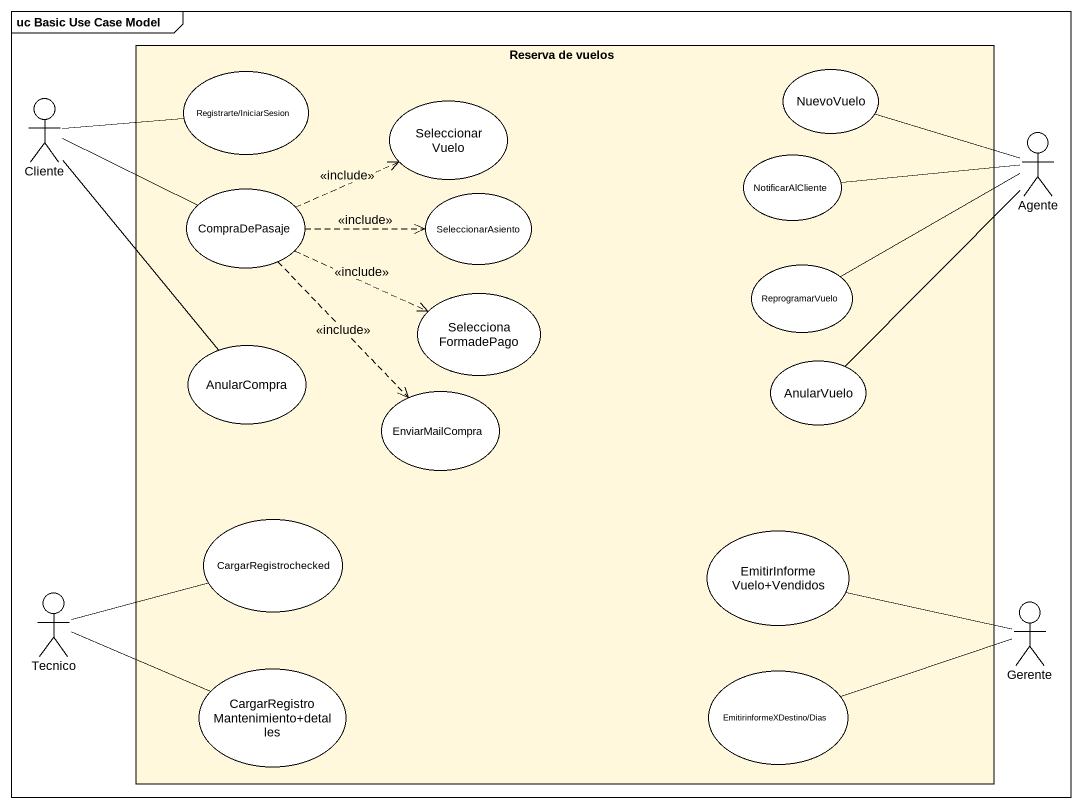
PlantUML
@startuml
mainframe uc Basic Use Case Model
rectangle "Reserva de vuelos" as Reserva_de_vuelos #FFF8DC {
  usecase "Registrarte/IniciarSesion" as Registrarte_IniciarSesion
  usecase "Seleccionar Vuelo" as Seleccionar_Vuelo
  usecase NuevoVuelo
  usecase NotificarAlCliente
  usecase CompraDePasaje
  usecase SeleccionarAsiento
  usecase ReprogramarVuelo
  usecase SeleccionaFormadePago
  usecase AnularCompra
  usecase AnularVuelo
  usecase EnviarMailCompra
  usecase CargarRegistrochecked
  usecase "EmitirInformeVuelo+Vendidos" as EmitirInformeVuelo_Vendidos
  usecase "CargarRegistroMantenimiento+detalles" as CargarRegistroMantenimiento
  usecase "EmitirinformeXDestino/Dias" as EmitirinformeXDestino_Dias
}
actor Cliente
actor Agente
actor Tecnico
actor Gerente
Cliente -right- Registrarte_IniciarSesion
Cliente -right- CompraDePasaje
Cliente -- AnularCompra
Agente -left- NuevoVuelo
Agente -left- NotificarAlCliente
Agente -left- ReprogramarVuelo
Agente -- AnularVuelo
CompraDePasaje .right.> Seleccionar_Vuelo : <<include>>
CompraDePasaje .right.> SeleccionarAsiento : <<include>>
CompraDePasaje .right.> SeleccionaFormadePago : <<include>>
CompraDePasaje ..> EnviarMailCompra : <<include>>
Tecnico -right- CargarRegistrochecked
Tecnico -right- CargarRegistroMantenimiento
Gerente -left- EmitirInformeVuelo_Vendidos
Gerente -left- EmitirinformeXDestino_Dias
@enduml
